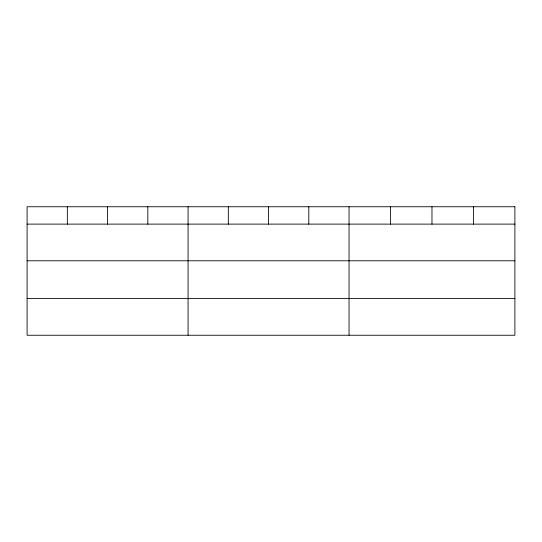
<?xml version="1.0" encoding="UTF-8"?>
<svg xmlns="http://www.w3.org/2000/svg" width="542" height="542" viewBox="0 0 542 542"><rect width="100%" height="100%" fill="white"/><g stroke="black" fill="none" stroke-linecap="round" stroke-linejoin="round"><path stroke-width="0.81" d="M27.1 224.117L514.9 224.117M27.1 260.79L514.9 260.79M27.1 298.574L514.9 298.574M473.437 206.753L473.437 224.117M431.974 206.753L431.974 224.117M390.511 206.753L390.511 224.117M349.048 206.753L349.048 335.247M308.805 206.753L308.805 224.117M268.561 206.753L268.561 224.117M228.317 206.753L228.317 224.117M188.074 206.753L188.074 335.247M147.831 206.753L147.831 224.117M107.587 206.753L107.587 224.117M67.344 206.753L67.344 224.117M514.9 206.753L27.1 206.753L27.1 335.247L514.9 335.247L514.9 206.753"/></g></svg>
